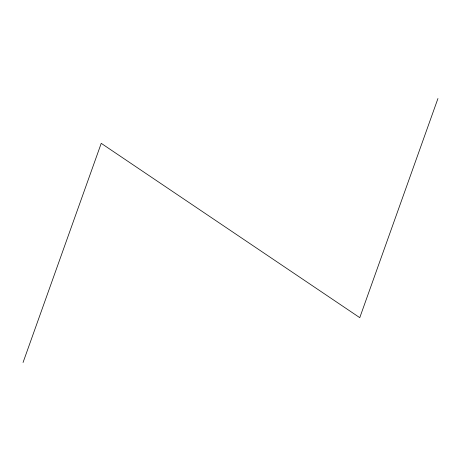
<?xml version="1.0" encoding="UTF-8"?>
<svg xmlns="http://www.w3.org/2000/svg" width="461" height="461" viewBox="0 0 461 461"><rect width="100%" height="100%" fill="white"/><g stroke="black" fill="none" stroke-linecap="round" stroke-linejoin="round"><path stroke-width="0.69" d="M23.05 362.496L101.23 143.342L359.77 317.658L437.95 98.504"/></g></svg>
